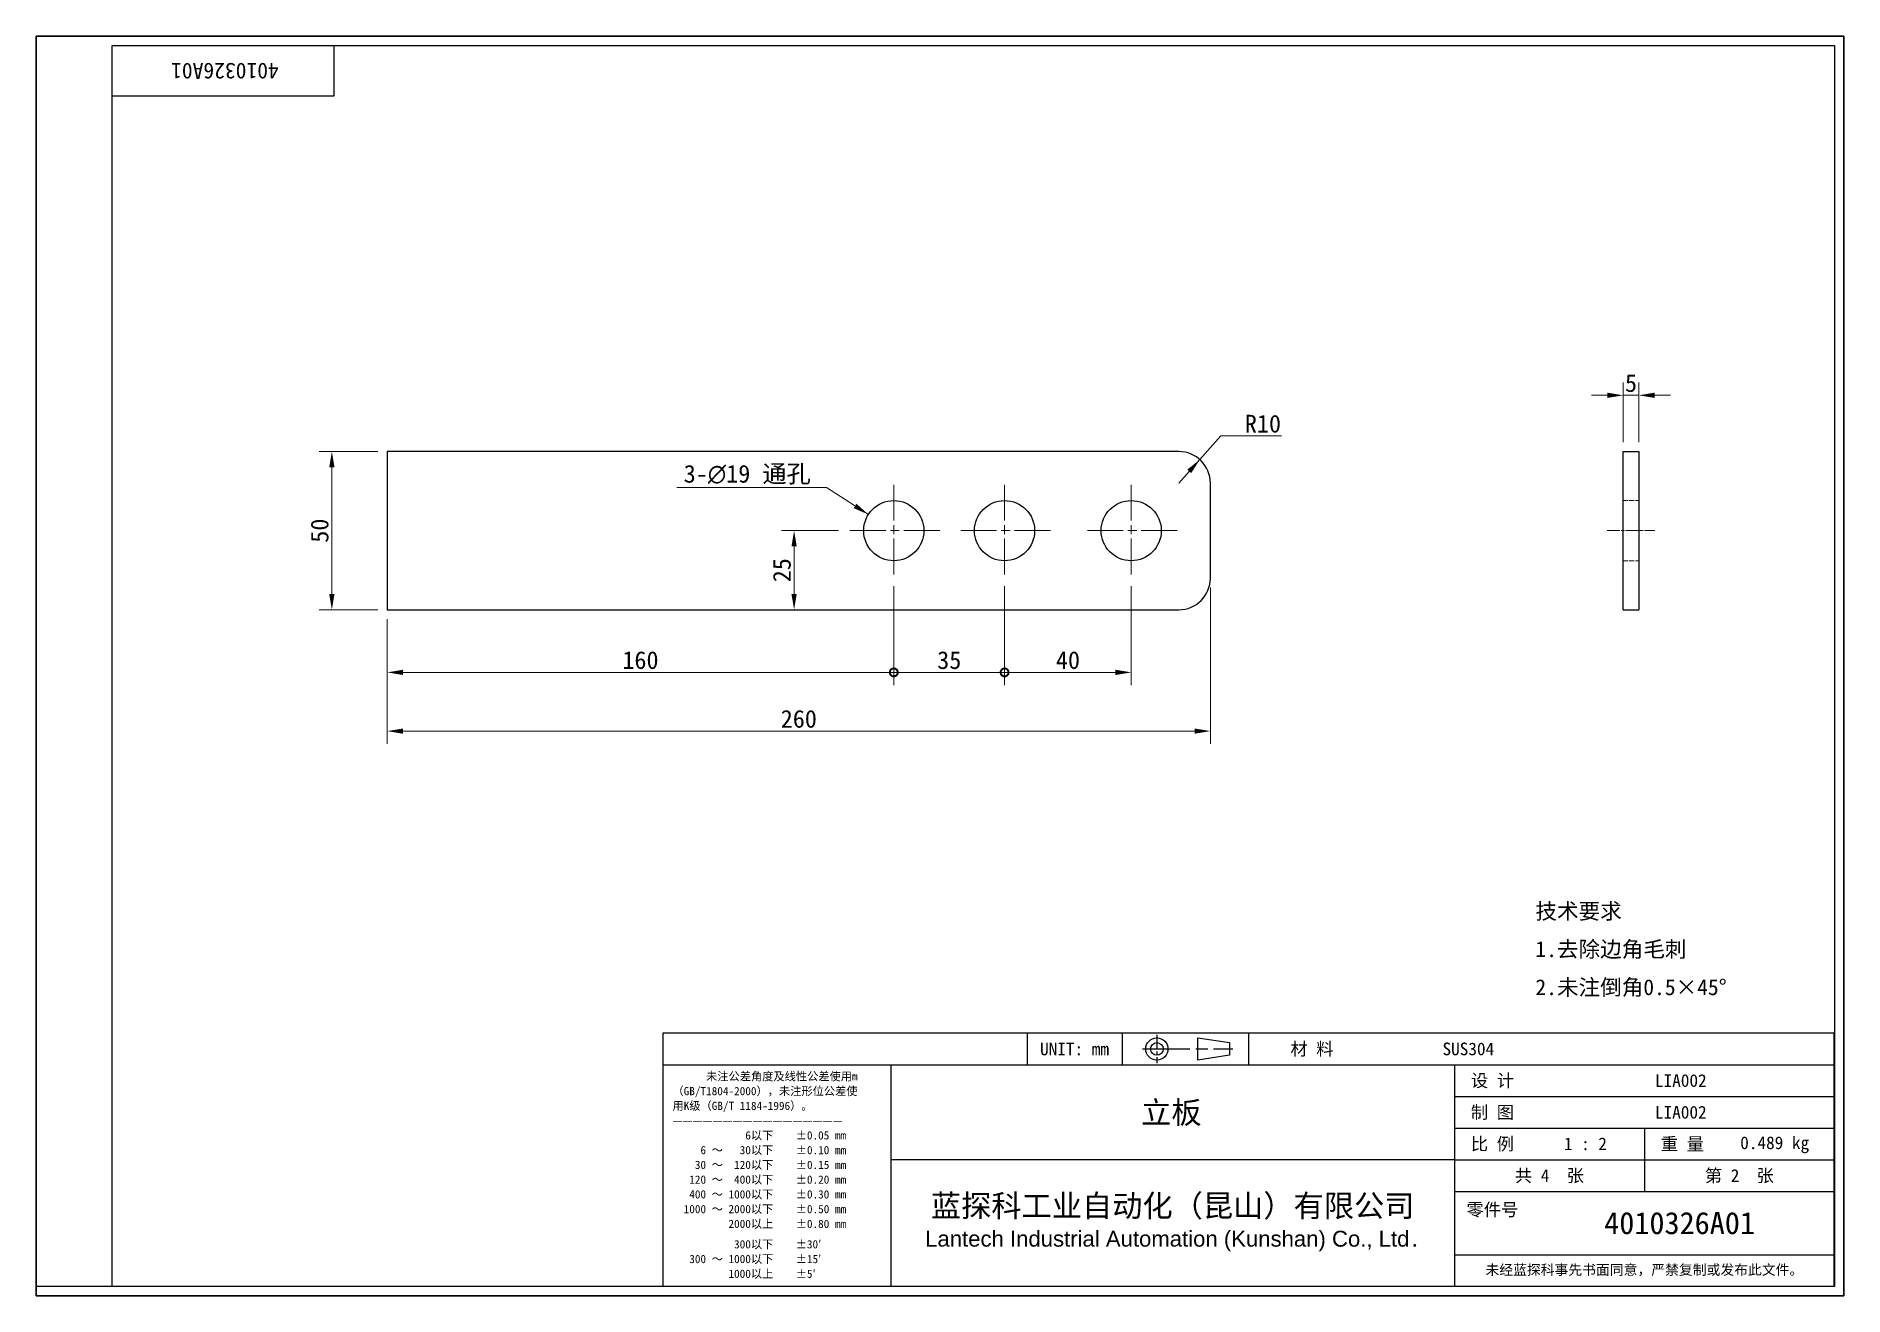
# Model space of a CAD drawing. Header units: millimetres. Extents: x 12 to 583, y 11 to 409.
import ezdxf
from ezdxf.enums import TextEntityAlignment as Align

# ---------------------------------------------------------------- set-up
doc = ezdxf.new("R2010")
doc.units = ezdxf.units.MM
doc.header["$LTSCALE"] = 2
doc.linetypes.add('CHAIN', pattern=[0.3543, 0.2362, -0.0295, 0.0591, -0.0295])
doc.linetypes.add('DASHED', pattern=[0.2067, 0.1654, -0.0413])
for name, color, linetype, lineweight in [('1', 7, 'Continuous', 18), ('可见 (ISO)', 7, 'Continuous', 25), ('图框 (ISO)', 7, 'Continuous', 35), ('标题 (ISO)', 7, 'Continuous', 25)]:
    doc.layers.add(name, color=color, linetype=linetype, lineweight=lineweight)
for name, color, linetype, lineweight, true_color in [('中心标记 (ISO)', 1, 'CHAIN', 18, 0xff0000), ('中心线 (ISO)', 1, 'CHAIN', 18, 0xff0000), ('尺寸 (ISO)', 7, 'Continuous', 18, 0x008000), ('符号 (ISO)', 7, 'Continuous', 18, 0x008000), ('隐藏 (ISO)', 5, 'DASHED', 18, 0x0000ff)]:
    doc.layers.add(name, color=color, linetype=linetype, lineweight=lineweight, true_color=true_color)
doc.styles.add('文本样式164', font='SimSun.ttf')
doc.styles.add('文本样式165', font='SimSun.ttf')
doc.styles.add('文本样式74', font='SimSun.ttf')
doc.styles.add('最新国标', font='simfang.ttf')
doc.styles.add('注释文本 (ISO)', font='simfang.ttf')
doc.dimstyles.new('默认 (GB)', dxfattribs={"dimscale": 2, "dimtxt": 2.8, "dimasz": 2.5, "dimexe": 2, "dimexo": 1.5, "dimgap": 0.5, "dimtad": 1, "dimtoh": 1, "dimdsep": 46, "dimtxsty": '最新国标', "dimcen": 0.09, "dimdle": 10, "dimclrd": 256, "dimclre": 256, "dimclrt": 256, "dimaunit": 1, "dimadec": 3, "dimazin": 2, "dimtfac": 0.535714, "dimtmove": 0, "dimatfit": 3, "dimfxl": 0, "dimtolj": 1, "dimtzin": 0, "dimlwd": -1, "dimlwe": -1, "dimarcsym": 0})
doc.dimstyles.new('默认 (GB)$7', dxfattribs={"dimscale": 2, "dimtxt": 2.8, "dimasz": 2.5, "dimexe": 2, "dimexo": 1.5, "dimgap": 0.5, "dimtad": 1, "dimtoh": 1, "dimdsep": 46, "dimtxsty": '最新国标', "dimcen": 0.09, "dimdle": 10, "dimclrd": 256, "dimclre": 256, "dimclrt": 256, "dimaunit": 1, "dimadec": 3, "dimazin": 2, "dimtfac": 0.535714, "dimtmove": 0, "dimatfit": 3, "dimfxl": 0, "dimtolj": 1, "dimtzin": 0, "dimlwd": -1, "dimlwe": -1, "dimarcsym": 0})

# ---------------------------------------------------------------- blocks, each defined once
blk = doc.blocks.new('图框 最新国标')
at = {"layer": '图框 (ISO)'}
for p, q in [((6, 7), (6, 204.5)), ((6, 204.5), (291.5, 204.5)), ((291.5, 204.5), (291.5, 5.5)), ((6, 7), (6, 5.5)), ((6, 7), (6, 5.5)), ((291.5, 5.5), (6, 5.5))]:
    blk.add_line(p, q, dxfattribs=at)
at = {"layer": '图框 (ISO)', "color": 7, "linetype": 'Continuous', "lineweight": 25}
for p, q in [((18, 203), (290, 203)), ((18, 7), (18, 203)), ((18, 203), (290, 203)), ((53, 203), (53, 195)), ((290, 203), (290, 7)), ((290, 203), (290, 7)), ((53, 195), (18, 195)), ((290, 7), (6, 7)), ((290, 7), (18, 7))]:
    blk.add_line(p, q, dxfattribs=at)
at = {"layer": '图框 (ISO)', "style": '文本样式74'}
blk.add_attdef('零件代号_001', (44.32, 200.25), '', height=2.5, rotation=180, dxfattribs=at)
blk = doc.blocks.new('标题栏 最新国标')
at = {"layer": '标题 (ISO)'}
for p, q in [((381.98, -183.84), (196.98, -183.84)), ((196.98, -183.84), (196.98, -223.84)), ((254.48, -183.84), (254.48, -188.84)), ((269.48, -183.84), (269.48, -188.84)), ((281.48, -188.09), (281.48, -184.59)), ((281.48, -184.59), (286.48, -185.34)), ((286.48, -185.34), (286.48, -187.34)), ((289.48, -183.84), (289.48, -188.84)), ((381.98, -223.84), (381.98, -183.84)), ((383.48, -183.84), (383.48, -225.34)), ((286.48, -187.34), (281.48, -188.09)), ((196.98, -188.84), (381.98, -188.84)), ((232.98, -188.84), (232.98, -223.84)), ((321.98, -188.84), (321.98, -223.84)), ((321.98, -193.84), (381.98, -193.84)), ((321.98, -198.84), (381.98, -198.84)), ((351.98, -198.84), (351.98, -208.84)), ((321.98, -203.84), (232.98, -203.84)), ((321.98, -203.84), (381.98, -203.84)), ((321.98, -208.84), (381.98, -208.84)), ((321.98, -218.84), (381.98, -218.84)), ((196.98, -223.84), (381.98, -223.84)), ((383.48, -225.34), (196.98, -225.34))]:
    blk.add_line(p, q, dxfattribs=at)
at = {"layer": '标题 (ISO)', "linetype": 'CHAIN', "ltscale": 5.000333}
blk.add_line((274.98, -184.09), (274.98, -188.59), dxfattribs=at)
at = {"layer": '标题 (ISO)', "linetype": 'CHAIN', "ltscale": 15.834605}
blk.add_line((272.73, -186.34), (286.98, -186.34), dxfattribs=at)
at = {"layer": '标题 (ISO)'}
for radius in [1.75, 1]:
    blk.add_circle((274.98, -186.34), radius, dxfattribs=at)
at = {"layer": '1', "style": '文本样式164'}
for s, p in [('UNIT: mm', (261.98, -186.34)), ('材 料', (299.48, -186.34)), ('设 计', (327.98, -191.34)), ('制 图', (327.98, -196.34)), ('比 例', (327.98, -201.34)), ('重 量', (357.98, -201.34)), ('共 4  张', (336.98, -206.34)), ('第 2  张', (366.98, -206.34))]:
    blk.add_text(s, height=2, dxfattribs=at).set_placement(p, align=Align.MIDDLE_CENTER)
at = {"layer": '标题 (ISO)', "char_height": 2, "style": '注释文本 (ISO)'}
for s, insert, attachment_point, line_spacing_factor in [('{\\fSimSun|b0|i0|c134|p2;\\H0.65x;      未注公差角度及线性公差使用m\\P（GB/T1804-2000），未注形位公差使\\P用K级（GB/T 1184-1996）。\\P—————————————————\\P             6以下    ±0.05 mm\\P     6 ～   30以下    ±0.10 mm\\P    30 ～  120以下    ±0.15 mm\\P   120 ～  400以下    ±0.20 mm\\P   400 ～ 1000以下    ±0.30 mm\\P  1000 ～ 2000以下    ±0.50 mm\\P          2000以上    ±0.80 mm\\P\\H0.38462x;\\P\\H2.6x;           300以下    ±30′\\P   300 ～ 1000以下    ±15′\\P          1000以上    ±5′}', (198.48, -206.34), 4, 1.075116), ('{\\fMicrosoft YaHei|b0|i0|c134|p34;\\H1.75x;蓝探科工业自动化（昆山）有限公司\\P\\fArial|b0|i0|c0|p34;\\H0.71429x;Lantech Industrial Automation (Kunshan) Co., Ltd\\fFangSong|b0|i0|c134|p49;.\\H1.15195x; }', (277.48, -213.84), 5, 0.978695)]:
    blk.add_mtext(s, dxfattribs=dict(at, insert=insert, attachment_point=attachment_point, line_spacing_factor=line_spacing_factor))
at = {"layer": '标题 (ISO)', "attachment_point": 5, "style": '注释文本 (ISO)'}
for s, insert, char_height in [('\\fFangSong|b0|i0;零件号', (327.98, -211.84), 2), ('\\fSimSun|b0|i0;{\\H1.6000;未经蓝探科事先书面同意，严禁复制或发布此文件。}', (351.98, -221.34), 1.6)]:
    blk.add_mtext(s, dxfattribs=dict(at, insert=insert, char_height=char_height))
at = {"layer": '标题 (ISO)'}
for tag, p, height, style in [('材料_001', (320.09, -187.33), 2, '注释文本 (ISO)'), ('设计人_001', (353.65, -192.33), 2, '注释文本 (ISO)'), ('库存编号_001', (272.5, -198.12), 3.5, '文本样式165'), ('设计人_001', (353.65, -197.33), 2, '注释文本 (ISO)'), ('视图比例_001', (339.26, -202.33), 2, '注释文本 (ISO)'), ('质量\\P3;_001', (367.12, -202.16), 2, '注释文本 (ISO)'), ('零件代号_001', (345.63, -215.59), 3.5, '文本样式165')]:
    blk.add_attdef(tag, p, '', height=height, dxfattribs=dict(at, style=style))
blk = doc.blocks.new('_DotSmall')
at = {"color": 0, "linetype": 'ByBlock', "const_width": 0.5}
blk.add_lwpolyline([(-0.0625, 0, 1), (0.0625, 0, 1)], format="xyb", close=True, dxfattribs=at)
blk = doc.blocks.new('*D5')
at = {"layer": 'Defpoints', "color": 0, "transparency": 16777216}
for p in [(282.9, 238.26), (122.9, 227.76), (282.9, 207.98)]:
    blk.add_point(p, dxfattribs=at)
at = {"layer": '尺寸 (ISO)', "color": 116, "true_color": 0x00803f, "transparency": 16777216}
for p, q in [((282.9, 235.26), (282.9, 203.98)), ((122.9, 224.76), (122.9, 203.98)), ((127.9, 207.98), (282.9, 207.98))]:
    blk.add_line(p, q, dxfattribs=at)
blk.add_solid([(127.9, 208.82), (127.9, 207.15), (122.9, 207.98)], dxfattribs=at)
at = {"layer": '尺寸 (ISO)', "color": 116, "true_color": 0x00803f, "transparency": 16777216, "xscale": 5, "yscale": 5, "zscale": 5}
blk.add_blockref('_DotSmall', (282.9, 207.98), dxfattribs=at)
at = {"layer": '尺寸 (ISO)', "transparency": 16777216, "insert": (202.88, 211.82), "char_height": 5.6, "attachment_point": 5, "style": '最新国标'}
blk.add_mtext('\\A1;160', dxfattribs=at)
blk = doc.blocks.new('*D7')
at = {"layer": 'Defpoints', "color": 0, "transparency": 16777216}
for p in [(282.9, 238.26), (317.9, 238.26), (317.9, 207.98)]:
    blk.add_point(p, dxfattribs=at)
at = {"layer": '尺寸 (ISO)', "color": 116, "true_color": 0x00803f, "transparency": 16777216}
for p, q in [((282.9, 235.26), (282.9, 203.98)), ((317.9, 235.26), (317.9, 203.98)), ((282.9, 207.98), (317.9, 207.98))]:
    blk.add_line(p, q, dxfattribs=at)
at = {"layer": '尺寸 (ISO)', "color": 116, "true_color": 0x00803f, "transparency": 16777216, "xscale": 5, "yscale": 5, "zscale": 5, "rotation": 180}
blk.add_blockref('_DotSmall', (282.9, 207.98), dxfattribs=at)
at = {"layer": '尺寸 (ISO)', "color": 116, "true_color": 0x00803f, "transparency": 16777216, "xscale": 5, "yscale": 5, "zscale": 5}
blk.add_blockref('_DotSmall', (317.9, 207.98), dxfattribs=at)
at = {"layer": '尺寸 (ISO)', "transparency": 16777216, "insert": (300.42, 211.82), "char_height": 5.6, "attachment_point": 5, "style": '最新国标'}
blk.add_mtext('\\A1;35', dxfattribs=at)
blk = doc.blocks.new('*D8')
at = {"layer": 'Defpoints', "color": 0, "transparency": 16777216}
for p in [(317.9, 238.26), (357.9, 238.26), (357.9, 207.98)]:
    blk.add_point(p, dxfattribs=at)
at = {"layer": '尺寸 (ISO)', "color": 116, "true_color": 0x00803f, "transparency": 16777216}
for p, q in [((317.9, 235.26), (317.9, 203.98)), ((357.9, 235.26), (357.9, 203.98)), ((317.9, 207.98), (352.9, 207.98))]:
    blk.add_line(p, q, dxfattribs=at)
blk.add_solid([(352.9, 208.82), (352.9, 207.15), (357.9, 207.98)], dxfattribs=at)
at = {"layer": '尺寸 (ISO)', "color": 116, "true_color": 0x00803f, "transparency": 16777216, "xscale": 5, "yscale": 5, "zscale": 5, "rotation": 180}
blk.add_blockref('_DotSmall', (317.9, 207.98), dxfattribs=at)
at = {"layer": '尺寸 (ISO)', "transparency": 16777216, "insert": (337.92, 211.82), "char_height": 5.6, "attachment_point": 5, "style": '最新国标'}
blk.add_mtext('\\A1;40', dxfattribs=at)
blk = doc.blocks.new('*D9')
at = {"layer": 'Defpoints', "color": 0, "transparency": 16777216}
for p in [(382.9, 237.76), (122.9, 227.76), (382.9, 189.43)]:
    blk.add_point(p, dxfattribs=at)
at = {"layer": '尺寸 (ISO)', "color": 116, "true_color": 0x00803f, "transparency": 16777216}
for p, q in [((382.9, 234.76), (382.9, 185.43)), ((122.9, 224.76), (122.9, 185.43)), ((127.9, 189.43), (377.9, 189.43))]:
    blk.add_line(p, q, dxfattribs=at)
for points in [[(127.9, 190.26), (127.9, 188.59), (122.9, 189.43)], [(377.9, 190.26), (377.9, 188.59), (382.9, 189.43)]]:
    blk.add_solid(points, dxfattribs=at)
at = {"layer": '尺寸 (ISO)', "transparency": 16777216, "insert": (252.9, 193.26), "char_height": 5.6, "attachment_point": 5, "style": '最新国标'}
blk.add_mtext('\\A1;260', dxfattribs=at)
blk = doc.blocks.new('*D10')
at = {"layer": 'Defpoints', "color": 0, "transparency": 16777216}
for p in [(251.42, 252.76), (268.4, 252.76), (251.42, 227.76)]:
    blk.add_point(p, dxfattribs=at)
at = {"layer": '尺寸 (ISO)', "color": 116, "true_color": 0x00803f, "transparency": 16777216}
for p, q in [((265.4, 252.76), (247.42, 252.76)), ((251.42, 232.76), (251.42, 247.76))]:
    blk.add_line(p, q, dxfattribs=at)
for points in [[(250.58, 247.76), (252.25, 247.76), (251.42, 252.76)], [(250.58, 232.76), (252.25, 232.76), (251.42, 227.76)]]:
    blk.add_solid(points, dxfattribs=at)
at = {"layer": '尺寸 (ISO)', "transparency": 16777216, "insert": (247.59, 240.26), "char_height": 5.6, "attachment_point": 5, "rotation": 90, "style": '最新国标'}
blk.add_mtext('\\A1;25', dxfattribs=at)
blk = doc.blocks.new('*D11')
at = {"layer": 'Defpoints', "color": 0, "transparency": 16777216}
for p in [(379.56, 275.22), (372.9, 267.76)]:
    blk.add_point(p, dxfattribs=at)
at = {"layer": '尺寸 (ISO)', "color": 116, "true_color": 0x00803f, "transparency": 16777216}
for p, q in [((386.22, 282.67), (382.89, 278.94)), ((405.32, 282.67), (386.22, 282.67)), ((372.9, 267.76), (379.56, 275.22)), ((379.56, 275.22), (382.89, 278.94)), ((376.23, 271.49), (372.9, 267.76))]:
    blk.add_line(p, q, dxfattribs=at)
blk.add_solid([(375.61, 272.04), (376.85, 270.93), (379.56, 275.22)], dxfattribs=at)
at = {"layer": '尺寸 (ISO)', "transparency": 16777216, "insert": (399.51, 286.51), "char_height": 5.6, "attachment_point": 5, "style": '最新国标'}
blk.add_mtext('\\A1;R10', dxfattribs=at)
blk = doc.blocks.new('*D12')
at = {"layer": 'Defpoints', "color": 0, "transparency": 16777216}
for p in [(105.41, 277.76), (122.9, 277.76), (122.9, 227.76)]:
    blk.add_point(p, dxfattribs=at)
at = {"layer": '尺寸 (ISO)', "color": 116, "true_color": 0x00803f, "transparency": 16777216}
for p, q in [((119.9, 277.76), (101.41, 277.76)), ((105.41, 232.76), (105.41, 272.76)), ((119.9, 227.76), (101.41, 227.76))]:
    blk.add_line(p, q, dxfattribs=at)
for points in [[(104.57, 272.76), (106.24, 272.76), (105.41, 277.76)], [(104.57, 232.76), (106.24, 232.76), (105.41, 227.76)]]:
    blk.add_solid(points, dxfattribs=at)
at = {"layer": '尺寸 (ISO)', "transparency": 16777216, "insert": (101.57, 252.76), "char_height": 5.6, "attachment_point": 5, "rotation": 90, "style": '最新国标'}
blk.add_mtext('\\A1;50', dxfattribs=at)
blk = doc.blocks.new('*D13')
at = {"layer": 'Defpoints', "color": 0, "transparency": 16777216}
for p in [(518.27, 295.52), (513.27, 277.76), (518.27, 277.76)]:
    blk.add_point(p, dxfattribs=at)
at = {"layer": '尺寸 (ISO)', "color": 116, "true_color": 0x00803f, "transparency": 16777216}
for p, q in [((513.27, 280.76), (513.27, 299.52)), ((518.27, 280.76), (518.27, 299.52)), ((508.27, 295.52), (503.27, 295.52)), ((513.27, 295.52), (518.27, 295.52)), ((523.27, 295.52), (528.27, 295.52))]:
    blk.add_line(p, q, dxfattribs=at)
for points in [[(508.27, 296.36), (508.27, 294.69), (513.27, 295.52)], [(523.27, 296.36), (523.27, 294.69), (518.27, 295.52)]]:
    blk.add_solid(points, dxfattribs=at)
at = {"layer": '尺寸 (ISO)', "transparency": 16777216, "insert": (515.77, 299.36), "char_height": 5.6, "attachment_point": 5, "style": '最新国标'}
blk.add_mtext('\\A1;5', dxfattribs=at)

msp = doc.modelspace()

# ---------------------------------------------------------------- linework, layer by layer
at = {"layer": '中心标记 (ISO)', "ltscale": 23.990969}
for p, q in [((282.8963, 267.259), (282.8963, 238.259)), ((317.8963, 267.259), (317.8963, 238.259)), ((357.8963, 267.259), (357.8963, 238.259)), ((297.3963, 252.759), (268.3963, 252.759)), ((332.3963, 252.759), (303.3963, 252.759)), ((372.3963, 252.759), (343.3963, 252.759))]:
    msp.add_line(p, q, dxfattribs=at)
at = {"layer": '中心线 (ISO)', "ltscale": 8.333956}
msp.add_line((508.2703, 252.759), (523.2703, 252.759), dxfattribs=at)
at = {"layer": '可见 (ISO)'}
for p, q in [((372.8963, 277.759), (122.8963, 277.759)), ((122.8963, 277.759), (122.8963, 227.759)), ((513.2703, 227.759), (513.2703, 277.759)), ((513.2703, 277.759), (518.2703, 277.759)), ((518.2703, 277.759), (518.2703, 227.759)), ((382.8963, 237.759), (382.8963, 267.759)), ((122.8963, 227.759), (372.8963, 227.759)), ((513.2703, 227.759), (518.2703, 227.759))]:
    msp.add_line(p, q, dxfattribs=at)
for centre in [(282.8963, 252.759), (317.8963, 252.759), (357.8963, 252.759)]:
    msp.add_circle(centre, 9.5, dxfattribs=at)
for centre, start, end in [((372.8963, 267.759), 0, 90), ((372.8963, 237.759), 270, 0)]:
    msp.add_arc(centre, 10, start, end, dxfattribs=at)
at = {"layer": '隐藏 (ISO)', "ltscale": 4.761642}
for p, q in [((513.2703, 262.259), (518.2703, 262.259)), ((513.2703, 243.259), (518.2703, 243.259))]:
    msp.add_line(p, q, dxfattribs=at)

# ---------------------------------------------------------------- block references
at = {"xscale": 2, "yscale": 2, "zscale": 2}
msp.add_blockref('图框 最新国标', (0, 0), dxfattribs=at).add_auto_attribs({'零件代号_001': '4010326A01'})
ref = msp.add_blockref('标题栏 最新国标', (-183.9651, 461.6886), dxfattribs=dict(xscale=2, yscale=2, zscale=2))
ref.add_attrib('零件代号_001', '4010326A01', (507.3045, 30.5), dxfattribs={"layer": '标题 (ISO)', "height": 7, "style": '文本样式165'})
ref.add_attrib('库存编号_001', '立板', (361.0279, 65.4413), dxfattribs={"layer": '标题 (ISO)', "height": 7, "style": '文本样式165'})
ref.add_attrib('质量\\P3;_001', '0.489 kg', (550.2743, 57.3657), dxfattribs={"layer": '标题 (ISO)', "height": 4, "style": '注释文本 (ISO)'})
ref.add_attrib('视图比例_001', '1 : 2', (494.56, 57.0343), dxfattribs={"layer": '标题 (ISO)', "height": 4, "style": '注释文本 (ISO)'})
ref.add_attrib('设计人_001', 'LIA002', (523.3371, 77.0229), dxfattribs={"layer": '标题 (ISO)', "height": 4, "style": '注释文本 (ISO)'})
ref.add_attrib('设计人_001', 'LIA002', (523.3371, 67.0229), dxfattribs={"layer": '标题 (ISO)', "height": 4, "style": '注释文本 (ISO)'})
ref.add_attrib('材料_001', 'SUS304', (456.2229, 87.0229), dxfattribs={"layer": '标题 (ISO)', "height": 4, "style": '注释文本 (ISO)'})

# ---------------------------------------------------------------- texts
at = {"layer": '符号 (ISO)'}
for s, insert, char_height, width, attachment_point, line_spacing_factor, style in [('3-\\fAIGDT|b0|i0;{\\H5.6000;n}\\fFangSong|b0|i0;{\\H5.6000;19 通孔}', (256.6713, 267.3255), 5.6, 44.442011, 9, 0.49, '最新国标'), ('\\fFangSong|b0|i0;{\\H5.0000;技术要求\\P}\\fFangSong|b0|i0;{\\H5.0000;1.去除边角毛刺\\P}\\fFangSong|b0|i0;{\\H5.0000;2.未注倒角0.5×45°}', (485.5791, 120.2293), 5, 71.111112, 4, 1.441304, '注释文本 (ISO)')]:
    msp.add_mtext(s, dxfattribs=dict(at, insert=insert, char_height=char_height, width=width, attachment_point=attachment_point, line_spacing_factor=line_spacing_factor, style=style))

# ---------------------------------------------------------------- dimensions: what is measured, and where the dimension line sits
at = {"layer": '尺寸 (ISO)', "color": 116, "true_color": 0x00803f}
dim = msp.add_linear_dim(base=(518.2703, 295.5245), p1=(513.2703, 277.759), p2=(518.2703, 277.759), dimstyle='默认 (GB)', override={"dimgap": 0.5, "dimtoh": 0, "dimdec": 2, "dimtol": 0, "dimlim": 0, "dimtp": 0, "dimtm": 0, "dimtdec": 2, "dimtofl": 1, "dimatfit": 1}, dxfattribs=at)
dim.commit()
dim.dimension.update_dxf_attribs({"geometry": '*D13', "text_midpoint": (515.7703, 295.5245), "dimtype": 160})
dim = msp.add_radius_dim(center=(372.8963, 267.759), mpoint=(379.559, 275.2162), dimstyle='默认 (GB)', override={"dimgap": 0.5, "dimtih": 1, "dimdec": 2, "dimlfac": 1, "dimcen": 0, "dimtol": 0, "dimlim": 0, "dimtp": 0, "dimtm": 0, "dimtdec": 2}, dxfattribs=at)
dim.commit()
dim.dimension.update_dxf_attribs({"geometry": '*D11', "text_midpoint": (399.5094, 282.6733), "dimtype": 164})
for base, p1, p2, angle, override, picture, middle in [((105.4055, 277.759), (122.8963, 227.759), (122.8963, 277.759), 270, {"dimgap": 0.5, "dimtoh": 0, "dimdec": 2, "dimtol": 0, "dimlim": 0, "dimtp": 0, "dimtm": 0, "dimtdec": 2, "dimtofl": 0, "dimatfit": 1}, '*D12', (105.4055, 252.759)), ((251.4172, 252.759), (251.4172, 227.759), (268.3963, 252.759), 270, {"dimgap": 0.5, "dimtoh": 0, "dimdec": 2, "dimse1": 1, "dimtol": 0, "dimlim": 0, "dimtp": 0, "dimtm": 0, "dimtdec": 2, "dimtofl": 0, "dimatfit": 1}, '*D10', (251.4172, 240.259)), ((282.8963, 207.9831), (122.8963, 227.759), (282.8963, 238.259), 180, {"dimgap": 0.5, "dimtoh": 0, "dimdec": 2, "dimblk2": 'DotSmall', "dimsah": 1, "dimdle": 0, "dimtol": 0, "dimlim": 0, "dimtp": 0, "dimtm": 0, "dimtdec": 2, "dimtofl": 0, "dimatfit": 1}, '*D5', (202.8763, 207.9831)), ((382.8963, 189.4273), (122.8963, 227.759), (382.8963, 237.759), 180, {"dimgap": 0.5, "dimtoh": 0, "dimdec": 2, "dimtol": 0, "dimlim": 0, "dimtp": 0, "dimtm": 0, "dimtdec": 2, "dimtofl": 0, "dimatfit": 1}, '*D9', (252.8963, 189.4273)), ((317.8963, 207.9831), (282.8963, 238.259), (317.8963, 238.259), 180, {"dimgap": 0.5, "dimtoh": 0, "dimdec": 2, "dimblk1": 'DotSmall', "dimblk2": 'DotSmall', "dimsah": 1, "dimdle": 0, "dimtol": 0, "dimlim": 0, "dimtp": 0, "dimtm": 0, "dimtdec": 2, "dimtofl": 0, "dimatfit": 1}, '*D7', (300.4163, 207.9831)), ((357.8963, 207.9831), (317.8963, 238.259), (357.8963, 238.259), 180, {"dimgap": 0.5, "dimtoh": 0, "dimdec": 2, "dimblk1": 'DotSmall', "dimsah": 1, "dimdle": 0, "dimtol": 0, "dimlim": 0, "dimtp": 0, "dimtm": 0, "dimtdec": 2, "dimtofl": 0, "dimatfit": 1}, '*D8', (337.9163, 207.9831))]:
    dim = msp.add_linear_dim(base=base, p1=p1, p2=p2, angle=angle, dimstyle='默认 (GB)', override=override, dxfattribs=at)
    dim.commit()
    dim.dimension.update_dxf_attribs({"geometry": picture, "text_midpoint": middle, "dimtype": 160})

# ---------------------------------------------------------------- leaders
at = {"layer": '符号 (ISO)', "annotation_type": 0, "has_hookline": 1, "hookline_direction": 1, "text_width": 42.2579}
msp.add_leader([(274.8803, 257.8575), (261.6713, 266.3922), (256.6713, 266.3922)], dimstyle='默认 (GB)$7', override={"dimgap": 0, "dimtad": 1}, dxfattribs=at)

doc.saveas('drawing.dxf')
